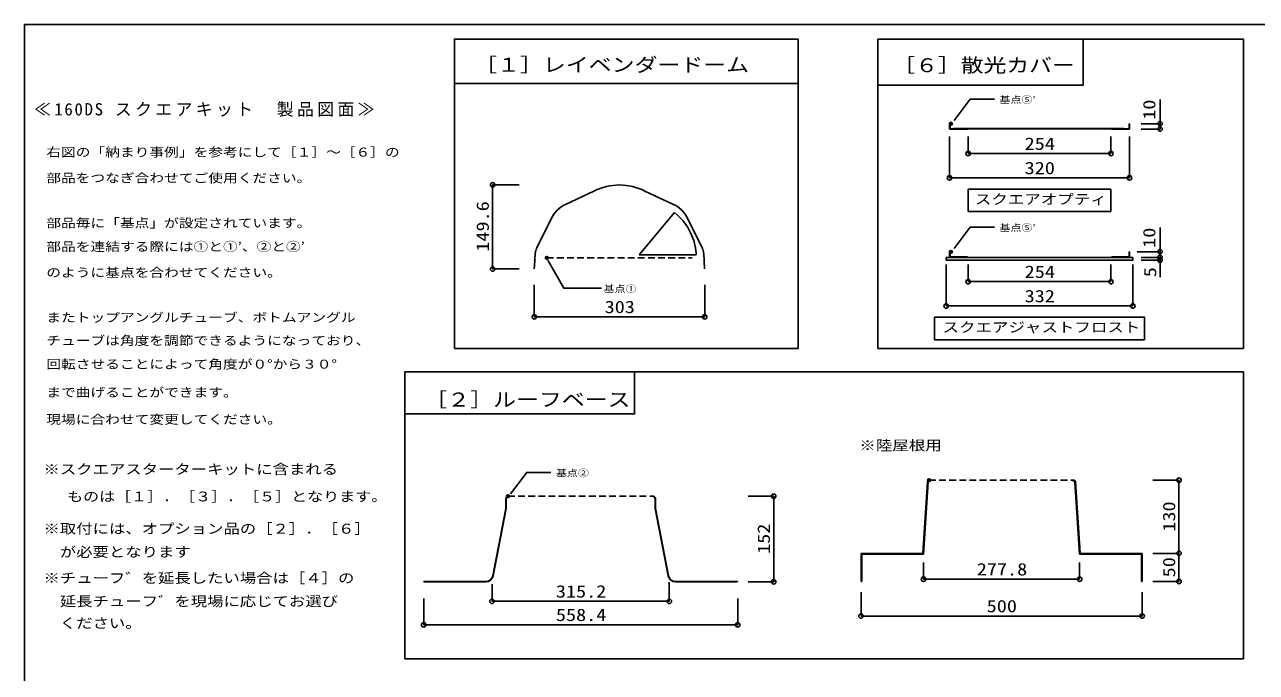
# Model space of a CAD drawing. Units: millimetres at full size, sheet at 1:10. Extents: x -2000 to 2000, y -1400 to 1400.
# Drawn here: x -2000 to 191, y 248 to 1400 of the extents above; entities that cross this region are included whole.
import ezdxf
from ezdxf.enums import TextEntityAlignment as Align

# ---------------------------------------------------------------- set-up
doc = ezdxf.new("R2010")
doc.units = ezdxf.units.MM
doc.header["$LTSCALE"] = 10
doc.header["$PDMODE"] = 32
doc.header["$PDSIZE"] = 5
doc.linetypes.add('DASHED1', pattern=[1.8, 1.2, -0.6])
for name, color, linetype in [('0-3_ドーム', 7, 'Continuous'), ('8-0', 7, 'Continuous'), ('F-F', 7, 'Continuous')]:
    doc.layers.add(name, color=color, linetype=linetype)
doc.styles.add('ＭＳ ゴシック', font='')
doc.styles.get('ＭＳ ゴシック').set_extended_font_data('MS Gothic')

msp = doc.modelspace()

# ---------------------------------------------------------------- linework, layer by layer
at = {"layer": '0-3_ドーム'}
for p, q in [((-624.47, 1295.47), (-1235.47, 1295.47)), ((19.31, 1266.77), (19.31, 1213.94)), ((-13.96, 1223.94), (19.49, 1223.94)), ((15.99, 1218.23), (15.97, 1218.23)), ((-354.98, 1201.17), (-354.98, 1127.54)), ((-321.98, 1201.17), (-321.98, 1170.76)), ((-67.98, 1201.17), (-67.98, 1170.76)), ((-34.98, 1201.17), (-34.98, 1127.54)), ((-321.98, 1170.76), (-67.98, 1170.76)), ((-354.98, 1127.54), (-34.98, 1127.54)), ((-1120.74, 1115.26), (-1167.89, 1115.26)), ((-1167.71, 965.63), (-1167.71, 1115.26)), ((-907.12, 990.98), (-844.32, 1066.15)), ((-838.56, 1061.44), (-844.32, 1066.15)), ((-829.28, 1051.65), (-838.56, 1061.44)), ((-821.34, 1040.74), (-829.28, 1051.65)), ((-814.86, 1028.91), (-821.34, 1040.74)), ((19.31, 1039.09), (19.31, 950.93)), ((-809.94, 1016.34), (-814.86, 1028.91)), ((-806.68, 1003.25), (-809.94, 1016.34)), ((-805.58, 990.98), (-907.12, 990.98)), ((-806.12, 998.35), (-806.68, 1003.25)), ((-805.72, 993.44), (-806.12, 998.35)), ((-805.58, 990.98), (-805.72, 993.44)), ((-21.11, 996.26), (19.49, 996.26)), ((15.99, 990.07), (15.97, 990.07)), ((-1120.74, 965.63), (-1167.89, 965.63)), ((-360.98, 973.49), (-360.98, 899.85)), ((-321.98, 973.49), (-321.98, 943.08)), ((-67.98, 973.49), (-67.98, 943.08)), ((-28.98, 973.49), (-28.98, 899.85)), ((15.99, 985.07), (15.97, 985.07)), ((-321.98, 943.08), (-67.98, 943.08)), ((-1093.52, 937.72), (-1093.52, 880.3)), ((-790.48, 937.72), (-790.48, 880.3)), ((-360.98, 899.85), (-28.98, 899.85)), ((-1093.52, 880.48), (-790.48, 880.48)), ((-624.47, 824.47), (-1235.47, 824.47)), ((167.53, 824.47), (-482.47, 824.47)), ((-1324.07, 782.47), (167.53, 782.47)), ((-1324.07, 272.47), (-1324.07, 782.47)), ((167.53, 782.47), (167.53, 272.47)), ((-402.47, 460.01), (-394.13, 587.47)), ((-401.34, 458.81), (-392.94, 587.39)), ((-389.47, 589.11), (-390.55, 588.49)), ((-135.47, 589.11), (-134.39, 588.49)), ((-123.59, 458.81), (-132, 587.39)), ((-122.47, 460.01), (-130.8, 587.47)), ((6.52, 590.01), (53.21, 590.01)), ((53.03, 460.01), (53.03, 590.01)), ((-712.97, 561.7), (-667.59, 561.7)), ((-667.77, 409.3), (-667.77, 561.7)), ((-512.47, 460.01), (-402.47, 460.01)), ((-512.47, 460.01), (-512.47, 410.01)), ((-511.27, 458.81), (-511.27, 410.01)), ((-511.27, 458.81), (-401.34, 458.81)), ((-401.34, 443.89), (-401.34, 413.88)), ((-123.59, 443.89), (-123.59, 413.88)), ((-122.47, 460.01), (-12.47, 460.01)), ((-12.47, 460.01), (-12.47, 410.01)), ((6.45, 460.01), (53.21, 460.01)), ((6.52, 460.01), (53.21, 460.01)), ((53.03, 410.01), (53.03, 460.01)), ((-1290.24, 410.01), (-1290.24, 409.3)), ((-1168.68, 404.98), (-1168.68, 374.56)), ((-853.46, 408.78), (-853.46, 374.56)), ((-731.89, 410.01), (-731.89, 409.3)), ((-712.97, 409.3), (-667.59, 409.3)), ((-512.47, 410.01), (-511.27, 410.01)), ((-401.34, 414.06), (-123.59, 414.06)), ((-13.67, 410.01), (-12.47, 410.01)), ((6.45, 410.01), (53.21, 410.01)), ((-1290.24, 379.58), (-1290.24, 332.9)), ((-1168.68, 374.74), (-853.46, 374.74)), ((-731.83, 379.58), (-731.83, 332.9)), ((-512.47, 390.79), (-512.47, 348.38)), ((-12.47, 390.79), (-12.47, 348.38)), ((-1290.24, 333.08), (-731.83, 333.08)), ((-512.47, 348.56), (-12.47, 348.56)), ((167.53, 272.47), (-1324.07, 272.47))]:
    msp.add_line(p, q, dxfattribs=at)
at = {"layer": '0-3_ドーム', "linetype": 'DASHED1'}
for p, q in [((-1071.26, 985.47), (-812.84, 985.47)), ((-391.47, 590.01), (-133.47, 590.01)), ((-1140.28, 561.7), (-881.86, 561.7))]:
    msp.add_line(p, q, dxfattribs=at)
at = {"layer": '0-3_ドーム'}
for points in [[(-1235.47, 824.47), (-1235.47, 1374.47), (-624.47, 1374.47)], [(-1235.47, 1374.47), (-624.47, 1374.47), (-624.47, 824.47)], [(-117.47, 1374.47), (-117.47, 1292.47), (-482.47, 1292.47)], [(-482.47, 824.47), (-482.47, 1374.47), (-117.47, 1374.47)], [(-482.47, 1374.47), (167.53, 1374.47), (167.53, 824.47)], [(-346.96, 1229.69), (-318.19, 1267.69), (-275.21, 1267.69)], [(-346.96, 1002), (-318.19, 1040), (-275.21, 1040)], [(-1069.73, 981.29), (-1040.97, 931.47), (-973.98, 931.47)], [(-1135.81, 565.89), (-1107.05, 603.89), (-1064.07, 603.89)], [(-123.59, 458.81), (-13.67, 458.81), (-13.67, 410.01)]]:
    msp.add_lwpolyline(points, dxfattribs=at)
msp.add_lwpolyline([(-1324.07, 782.47), (-915.07, 782.47), (-915.07, 708.08), (-1324.07, 708.08)], close=True, dxfattribs=at)
for centre in [(19.31, 1223.94), (19.31, 1214.42), (-321.98, 1170.76), (-67.98, 1170.76), (-1167.71, 1115.26), (-354.98, 1127.54), (-34.98, 1127.54), (19.31, 996.26), (19.31, 986.26), (-1167.71, 965.63), (19.31, 981.26), (-321.98, 943.08), (-67.98, 943.08), (-360.98, 899.85), (-28.98, 899.85), (-1093.52, 880.48), (-790.48, 880.48), (53.03, 590.01), (-667.77, 561.7), (53.03, 460.01), (53.03, 460.01), (-401.34, 414.06), (-123.59, 414.06), (-667.77, 409.3), (53.03, 410.01), (-1168.68, 374.74), (-853.46, 374.74), (-512.47, 348.56), (-12.47, 348.56), (-1290.24, 333.08), (-731.83, 333.08)]:
    msp.add_circle(centre, 4, dxfattribs=at)
for centre, radius, start, end in [((-391.47, 587.34), 2.67, 41.43715, 179.82), ((-391.47, 587.34), 1.47, 51.12522, 178.11966), ((-133.47, 587.34), 2.67, 2.7181, 138.56285), ((-133.47, 587.34), 1.47, 1.88159, 128.69478)]:
    msp.add_arc(centre, radius, start, end, dxfattribs=at)
for p in [(-352.48, 1223.94), (-1071.26, 985.47), (-352.48, 996.26), (-391.47, 590.01), (-1140.28, 561.7)]:
    msp.add_point(p, dxfattribs=at)
at = {"layer": '8-0'}
msp.add_lwpolyline([(-2000, -1400), (2000, -1400), (2000, 1400), (-2000, 1400)], close=True, dxfattribs=at)
at = {"layer": 'F-F'}
for p, q in [((-354.98, 1223.94), (-354.18, 1223.94)), ((-354.98, 1223.94), (-354.98, 1215.74)), ((-354.18, 1215.74), (-354.18, 1223.94)), ((-36.78, 1214.74), (-353.18, 1214.74)), ((-353.18, 1213.94), (-322.98, 1213.94)), ((-348.18, 1215.44), (-348.18, 1214.74)), ((-322.98, 1214.74), (-322.98, 1213.94)), ((-66.98, 1214.74), (-66.98, 1213.94)), ((-66.98, 1213.94), (-36.78, 1213.94)), ((-35.78, 1223.94), (-34.98, 1223.94)), ((-35.78, 1215.74), (-35.78, 1223.94)), ((-34.98, 1223.94), (-34.98, 1215.74)), ((-13.96, 1213.94), (19.31, 1213.94)), ((-987.37, 1104.22), (-1037.98, 1080.53)), ((-846.12, 1080.53), (-896.73, 1104.22)), ((-321.6, 1107.54), (-321.6, 1067.54)), ((-321.6, 1107.54), (-68.36, 1107.54)), ((-68.36, 1107.54), (-68.36, 1067.54)), ((-1063.59, 1054.69), (-1089.53, 1001.79)), ((-794.58, 1001.79), (-820.51, 1054.69)), ((-321.6, 1067.54), (-68.36, 1067.54)), ((-1091.9, 991.84), (-1092.54, 981.53)), ((-791.56, 981.53), (-792.2, 991.84)), ((-360.98, 986.26), (-28.98, 986.26)), ((-360.98, 981.26), (-360.98, 986.26)), ((-354.98, 996.26), (-354.18, 996.26)), ((-354.98, 996.26), (-354.98, 988.06)), ((-354.18, 988.06), (-354.18, 996.26)), ((-322.98, 987.06), (-353.18, 987.06)), ((-322.98, 987.06), (-322.98, 986.26)), ((-66.98, 987.06), (-66.98, 986.26)), ((-36.78, 987.06), (-66.98, 987.06)), ((-35.78, 996.26), (-34.98, 996.26)), ((-35.78, 988.06), (-35.78, 996.26)), ((-34.98, 996.26), (-34.98, 988.06)), ((-28.98, 981.26), (-28.98, 986.26)), ((-13.96, 986.26), (19.31, 986.26)), ((-1092.68, 979.23), (-1093.52, 965.63)), ((-1092.76, 981.53), (-1092.91, 979.23)), ((-1092.91, 979.23), (-1092.68, 979.23)), ((-1092.54, 981.53), (-1092.76, 981.53)), ((-791.42, 979.23), (-791.2, 979.23)), ((-790.58, 965.63), (-791.42, 979.23)), ((-791.2, 979.23), (-791.34, 981.53)), ((-360.98, 981.26), (-28.98, 981.26)), ((-13.96, 981.26), (19.31, 981.26)), ((-381.87, 879.85), (-381.87, 839.85)), ((-381.87, 839.85), (-8.09, 839.85)), ((-1144.09, 549.18), (-1144.09, 557.04)), ((-1144.09, 540.36), (-1144.09, 549.47)), ((-1143.38, 540.36), (-1143.38, 557.04)), ((-1140.28, 561.7), (-1140.28, 560.97)), ((-881.86, 561.7), (-881.86, 560.97)), ((-878.76, 540.36), (-878.76, 557.04)), ((-878.05, 549.18), (-878.05, 557.04)), ((-878.05, 540.36), (-878.05, 549.47)), ((-1167.28, 420.3), (-1144.11, 540.07)), ((-1166.58, 420.16), (-1143.42, 539.94)), ((-855.55, 420.16), (-878.72, 539.94)), ((-854.86, 420.3), (-878.02, 540.07)), ((-1290.24, 410.01), (-1179.75, 410.01)), ((-1290.24, 409.3), (-1179.75, 409.3)), ((-731.89, 410.01), (-842.39, 410.01)), ((-731.89, 409.3), (-842.39, 409.3))]:
    msp.add_line(p, q, dxfattribs=at)
for points in [[(-348.18, 1215.44), (-45.98, 1215.44), (-45.98, 1214.74)], [(-942.05, 1115.18), (-947.92, 1114.88), (-953.73, 1114.28), (-959.48, 1113.37), (-965.18, 1112.15), (-970.81, 1110.63), (-976.39, 1108.8), (-981.91, 1106.66), (-987.37, 1104.22)], [(-896.73, 1104.22), (-902.19, 1106.66), (-907.71, 1108.8), (-913.29, 1110.63), (-918.93, 1112.15), (-924.62, 1113.37), (-930.37, 1114.28), (-936.18, 1114.88), (-942.05, 1115.18)], [(-1037.98, 1080.53), (-1042.05, 1078.4), (-1045.88, 1075.96), (-1049.45, 1073.21), (-1052.78, 1070.13), (-1055.86, 1066.75), (-1058.68, 1063.04), (-1061.26, 1059.02), (-1063.59, 1054.69)], [(-820.51, 1054.69), (-822.84, 1059.02), (-825.42, 1063.04), (-828.25, 1066.75), (-831.32, 1070.13), (-834.65, 1073.21), (-838.22, 1075.96), (-842.05, 1078.4), (-846.12, 1080.53)], [(-1091.45, 995.8), (-1091.54, 995.31), (-1091.62, 994.82), (-1091.69, 994.33), (-1091.75, 993.83), (-1091.8, 993.34), (-1091.85, 992.84), (-1091.88, 992.34), (-1091.9, 991.84)], [(-1089.53, 1001.79), (-1089.85, 1001.08), (-1090.14, 1000.35), (-1090.42, 999.62), (-1090.67, 998.87), (-1090.9, 998.12), (-1091.11, 997.36), (-1091.29, 996.59), (-1091.45, 995.8)], [(-792.65, 995.8), (-792.81, 996.59), (-793, 997.36), (-793.2, 998.12), (-793.43, 998.87), (-793.68, 999.62), (-793.96, 1000.35), (-794.26, 1001.08), (-794.58, 1001.79)], [(-792.2, 991.84), (-792.22, 992.34), (-792.26, 992.84), (-792.3, 993.34), (-792.35, 993.83), (-792.41, 994.33), (-792.48, 994.82), (-792.56, 995.31), (-792.65, 995.8)], [(-381.87, 879.85), (-8.09, 879.85), (-8.09, 839.85)]]:
    msp.add_lwpolyline(points, dxfattribs=at)
for centre, radius, start, end in [((-353.18, 1215.74), 1.8, 180, 270), ((-353.18, 1215.74), 1, 180, 270), ((-36.78, 1215.74), 1.8, 270, 0), ((-36.78, 1215.74), 1, 270, 0), ((-353.18, 988.06), 1.8, 180, 270), ((-353.18, 988.06), 1, 180, 270), ((-36.78, 988.06), 1.8, 270, 0), ((-36.78, 988.06), 1, 270, 0), ((-1139.34, 557.04), 4.75, 101.4119, 180), ((-1139.34, 557.04), 4.04, 103.45634, 180), ((-882.8, 557.04), 4.75, 0, 78.5881), ((-882.8, 557.04), 4.04, 0, 76.54366), ((-1145.61, 540.36), 1.52, 349.05323, 0), ((-1145.61, 540.36), 2.23, 349.05323, 0), ((-876.53, 540.36), 2.23, 180, 190.94677), ((-876.53, 540.36), 1.52, 180, 190.94677), ((-1179.75, 422.71), 12.7, 270, 349.05323), ((-1179.75, 422.71), 13.41, 270, 349.05323), ((-842.39, 422.71), 13.41, 190.94677, 270), ((-842.39, 422.71), 12.7, 190.94677, 270)]:
    msp.add_arc(centre, radius, start, end, dxfattribs=at)

# ---------------------------------------------------------------- texts
at = {"layer": '0-3_ドーム', "style": 'ＭＳ ゴシック', "width": 1.2}
for s, height, p in [('［１］レイベンダードーム', 24.89, (-1200.47, 1308.78)), ('［６］散光カバー', 24.75, (-456.51, 1308.06)), ('基点⑤’', 11.94, (-266.21, 1256.91)), ('右図の「納まり事例」を参考にして［１］～［６］の', 16, (-1961.47, 1160.6)), ('254', 21.99, (-221.45, 1170.76)), ('320', 21.99, (-221.45, 1127.54)), ('部品をつなぎ合わせてご使用ください。', 16, (-1961.47, 1114.6)), ('部品毎に「基点」が設定されています。', 16, (-1961.47, 1034.6)), ('基点⑤’', 11.94, (-266.21, 1029.23)), ('部品を連結する際には①と①’、②と②’', 16, (-1961.47, 992.6)), ('のように基点を合わせてください。', 16, (-1961.47, 946.6)), ('254', 21.99, (-221.45, 943.08)), ('基点①', 11.94, (-970.47, 920.7)), ('332', 21.99, (-221.45, 899.85)), ('303', 21.99, (-968.47, 880.57)), ('またトップアングルチューブ、ボトムアングル', 16, (-1961.47, 866.6)), ('チューブは角度を調節できるようになっており、', 16, (-1961.47, 825.6)), ('回転させることによって角度が０°から３０°', 16, (-1961.47, 783.6)), ('まで曲げることができます。', 16, (-1961.47, 733.49)), ('［２］ルーフベース', 24.89, (-1289.07, 713.58)), ('現場に合わせて変更してください。', 16, (-1961.47, 685.49)), ('※陸屋根用', 17.91, (-515.47, 637.72)), ('※スクエアスターターキットに含まれる', 17.78, (-1966.47, 595.41)), ('基点②', 11.94, (-1055.07, 593.12)), ('\u3000ものは［１］．［３］．［５］となります。', 17.39, (-1952.95, 547.19)), ('※取付には、オプション品の［２］．［６］', 17.78, (-1966.47, 489.67)), ('\u3000が必要となります', 17.78, (-1966.47, 448.33)), ('277.8', 21.99, (-306.58, 414.15)), ('※チューフ゛を延長したい場合は［４］の', 17.78, (-1966.47, 401.97)), ('315.2', 21.99, (-1055.19, 374.83)), ('\u3000延長チューフ゛を現場に応じてお選び', 17.78, (-1966.47, 360.63)), ('500', 21.99, (-288.94, 348.65)), ('558.4', 21.99, (-1055.15, 333.08)), ('\u3000ください。', 17.78, (-1966.47, 321.77))]:
    msp.add_text(s, height=height, dxfattribs=at).set_placement(p, align=Align.BOTTOM_LEFT)
for s, p in [('10', (17.69, 1230.9)), ('149.6', (-1167.8, 996.33)), ('10', (17.69, 1003.22)), ('130', (52.94, 498.54)), ('152', (-667.86, 459.03)), ('50', (52.94, 417.36))]:
    msp.add_text(s, height=21.99, rotation=90, dxfattribs=at).set_placement(p, align=Align.BOTTOM_LEFT)
at = {"layer": '0-3_ドーム', "insert": (-1983.18, 1236.08), "char_height": 21.99, "attachment_point": 7, "style": 'ＭＳ ゴシック'}
msp.add_mtext('\\T1.2;≪160DS\\~スクエアキット\u3000製品図面≫', dxfattribs=at)
at = {"layer": 'F-F', "style": 'ＭＳ ゴシック', "width": 1.2}
for s, p in [('スクエアオプティ', (-309.96, 1075.32)), ('スクエアジャストフロスト', (-367.45, 847.64))]:
    msp.add_text(s, height=17.91, dxfattribs=at).set_placement(p, align=Align.BOTTOM_LEFT)
msp.add_text('5', height=21.99, rotation=90, dxfattribs=at).set_placement((19.31, 950.93), align=Align.BOTTOM_LEFT)

doc.saveas('drawing.dxf')
